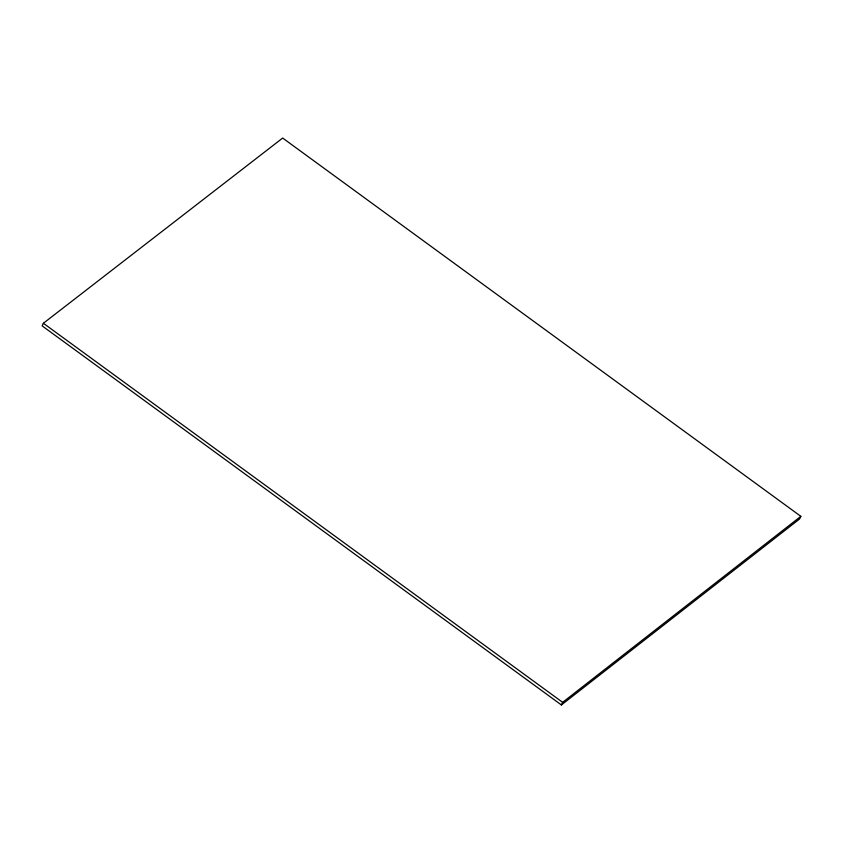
<?xml version="1.0" encoding="UTF-8"?>
<svg xmlns="http://www.w3.org/2000/svg" width="843" height="843" viewBox="0 0 843 843"><rect width="100%" height="100%" fill="white"/><g stroke="black" fill="none" stroke-linecap="round" stroke-linejoin="round"><path stroke-width="1.26" d="M43.393 323.269L42.15 325.883L561.396 704.948L799.607 518.961L800.85 516.337L282.668 138.052L43.393 323.269L562.639 702.335L800.85 516.337M561.396 704.948L562.639 702.335"/></g></svg>
